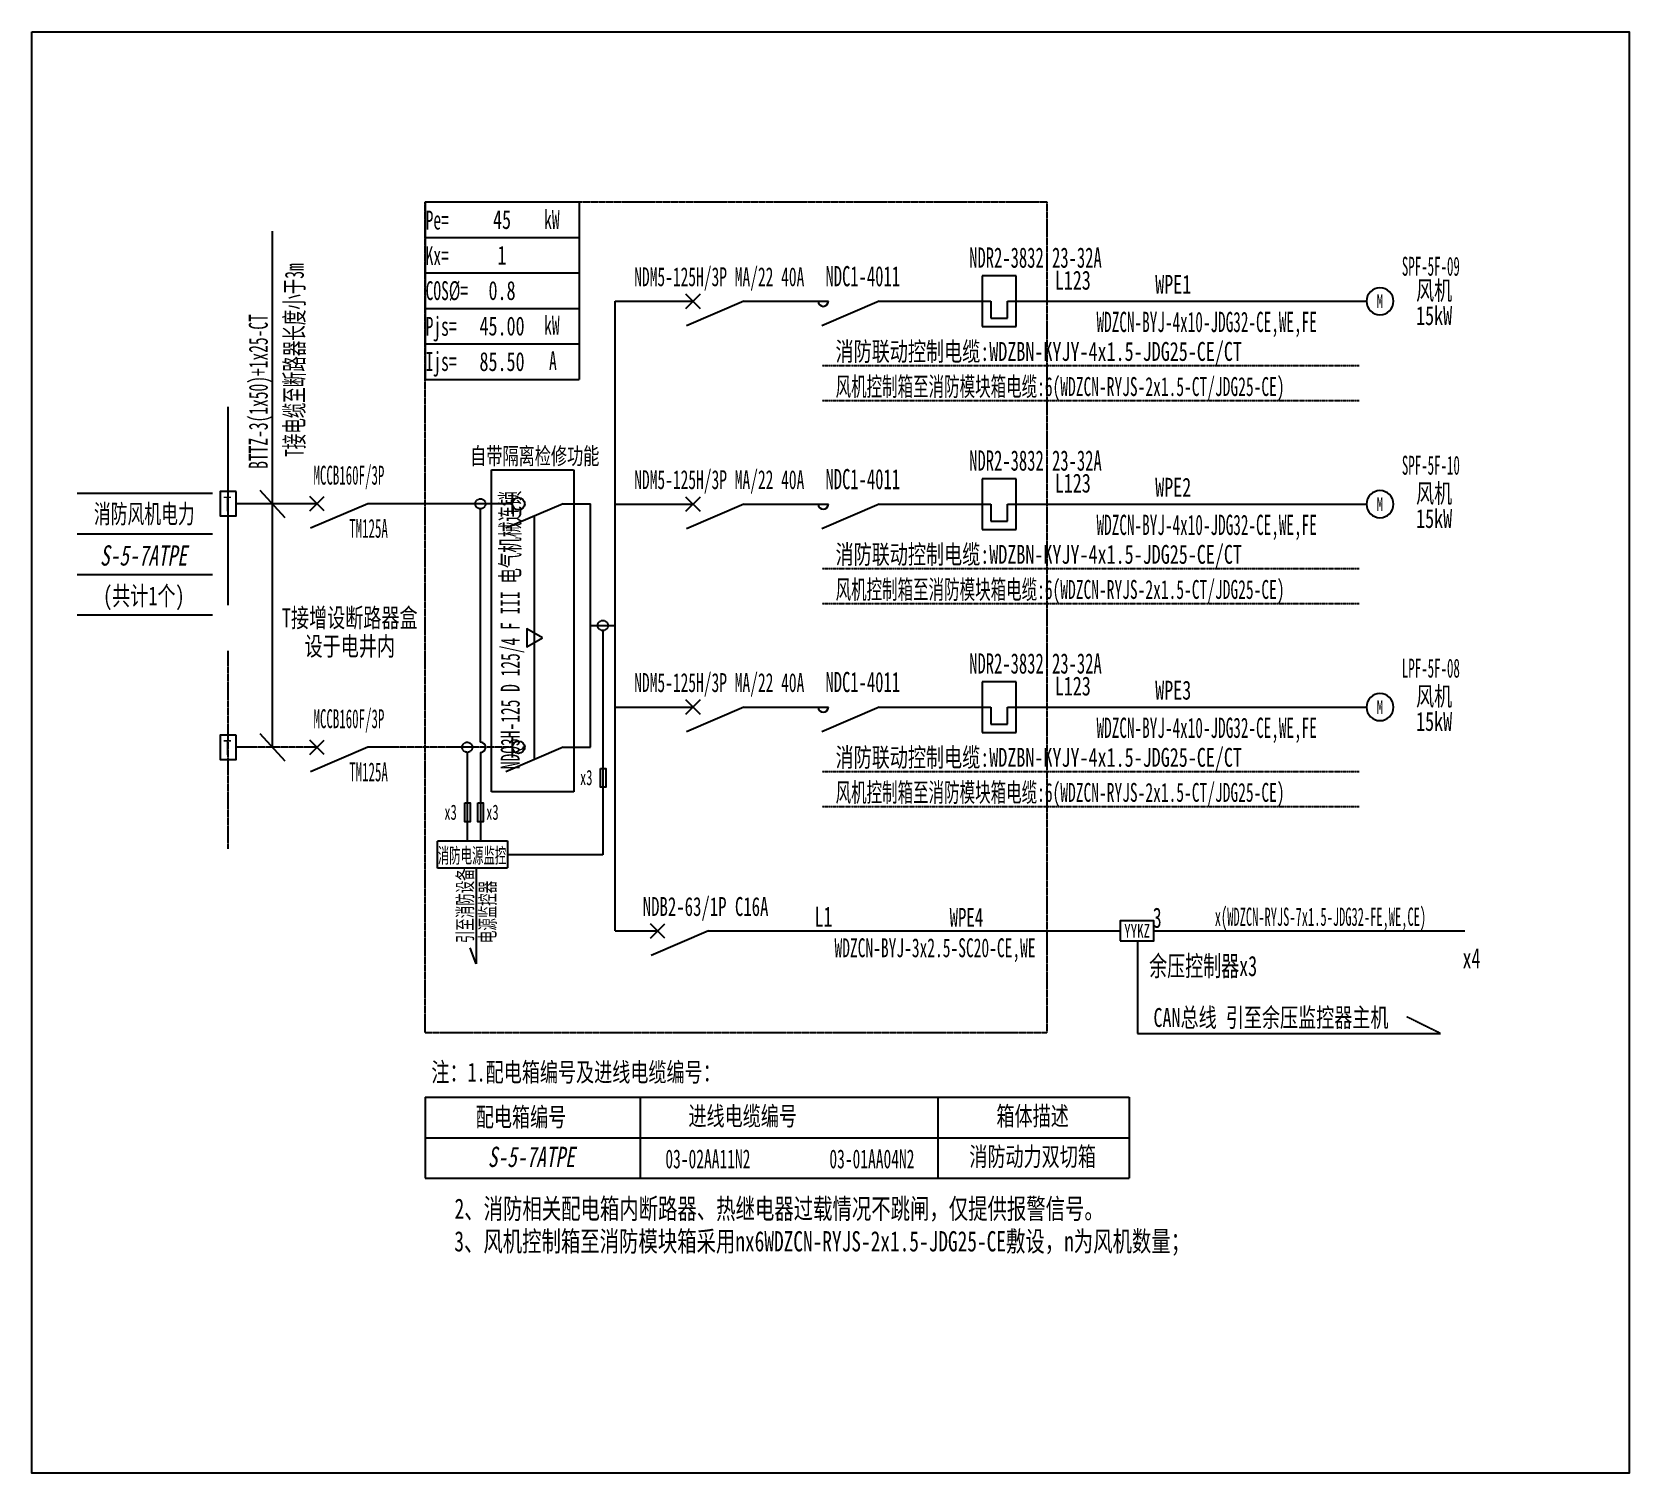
# Model space of a CAD drawing. Extents: x 334333 to 336834, y 303315 to 305572.
import ezdxf
from ezdxf.enums import TextEntityAlignment as Align

# ---------------------------------------------------------------- set-up
doc = ezdxf.new("R2010")
doc.units = 0
doc.header["$MEASUREMENT"] = 0
for name, pattern in [('_点划线L', [1.9, 1.5, -0.17, 0.06, -0.17]), ('DASH', [0.35, 0.25, -0.1]), ('DASHDOT', [1, 0.5, -0.25, 0, -0.25]), ('DASHED', [0.75, 0.5, -0.25])]:
    doc.linetypes.add(name, pattern=pattern)
for name, color, linetype in [('D_E_Eqpm(强电设备)', 100, 'Continuous'), ('D_E_Eqpm（强电设备）', 100, 'Continuous'), ('D_E_Text(强电文字)', 51, 'Continuous'), ('D_E_Text（强电文字）', 51, 'Continuous'), ('D_E_Wire(强电线缆)', 10, 'Continuous'), ('D_E_WireEm（强电应急照明线缆）', 10, 'DASHED'), ('D_E_Wire（强电线缆）', 10, 'Continuous'), ('D_Em_Eqpm（消防设备）', 100, 'Continuous'), ('D_T_TableDim（表格尺寸）', 255, 'Continuous'), ('DQ_Eqpm', 100, 'Continuous'), ('E_E_Text（强电文字）', 51, 'Continuous'), ('系统图', 220, 'Continuous')]:
    doc.layers.add(name, color=color, linetype=linetype)
doc.styles.add('$1$电气', font='', dxfattribs={"width": 0.7})
doc.styles.add('$1$电气箱', font='simhei.ttf', dxfattribs={"width": 0.8, "oblique": 10})
doc.styles.add('电气', font='', dxfattribs={"width": 0.7})
doc.styles.add('电气箱', font='simhei.ttf', dxfattribs={"width": 0.8, "oblique": 10})
doc.styles.get('$1$电气').set_extended_font_data('SimSun')
doc.styles.get('电气').set_extended_font_data('SimSun')

# ---------------------------------------------------------------- blocks, each defined once
blk = doc.blocks.new('A$C70CE04DF')
at = {"layer": 'D_E_Wire（强电线缆）', "linetype": 'DASHDOT', "ltscale": 0.5}
blk.add_line((0, 0), (7936, 0), dxfattribs=at)
at = {"layer": 'D_E_Text（强电文字）', "style": '电气', "width": 0.6}
blk.add_text('风机控制箱至消防模块箱电缆:6(WDZCN-RYJS-2x1.5-CT/JDG25-CE)', height=280, dxfattribs=at).set_placement((198, 68))
blk = doc.blocks.new('A$C670F4C17')
at = {"layer": 'D_E_Wire（强电线缆）', "linetype": 'DASHDOT', "ltscale": 0.5}
blk.add_line((0, 0), (7936, 0), dxfattribs=at)
at = {"layer": 'D_E_Text（强电文字）', "style": '电气', "width": 0.7}
blk.add_text('消防联动控制电缆:WDZBN-KYJY-4x1.5-JDG25-CE/CT', height=280, dxfattribs=at).set_placement((198, 68))
blk = doc.blocks.new('T接箱')
at = {"layer": 'DQ_Eqpm'}
blk.add_lwpolyline([(313, 172), (73, 172), (73, -188), (313, -188)], close=True, dxfattribs=at)
at = {"layer": 'DQ_Eqpm', "color": 51, "style": '电气', "width": 0.8}
blk.add_text('T', height=220, dxfattribs=at).set_placement((120, -121))
blk = doc.blocks.new('1')
at = {"layer": 'D_E_Eqpm(强电设备)'}
for p, q in [((-314387, 61832), (-314387, 61082)), ((-313887, 61832), (-314387, 61832)), ((-313887, 61082), (-313887, 61832)), ((-314262, 61457), (-314262, 61207)), ((-314012, 61207), (-314012, 61457)), ((-314262, 61207), (-314012, 61207)), ((-314387, 61082), (-313887, 61082))]:
    blk.add_line(p, q, dxfattribs=at)
blk = doc.blocks.new('电机')
at = {"layer": 'D_E_Eqpm（强电设备）'}
for start, end in [(90, 180), (180, 270), (0, 90), (270, 0)]:
    blk.add_arc((0, 0), 200, start, end, dxfattribs=at)
at = {"layer": 'D_E_Eqpm（强电设备）', "color": 51, "style": '电气', "width": 0.7}
blk.add_text('M', height=200, dxfattribs=at).set_placement((0, 0), align=Align.MIDDLE)

msp = doc.modelspace()

# ---------------------------------------------------------------- linework, layer by layer
at = {"linetype": 'DASHED'}
for p, q in [((334948.5, 304004.5, 0), (334948.5, 305305.8, 0)), ((334948.5, 305305.8, 0), (335922.1, 305305.8, 0)), ((335922.1, 305305.8, 0), (335922.1, 304004.5, 0)), ((335922.1, 304004.5, 0), (334948.5, 304004.5, 0))]:
    msp.add_line(p, q, dxfattribs=at)
at = {"layer": 'D_E_Eqpm(强电设备)', "color": 100}
for p, q in [((335356.8, 305139, 0), (335379.3, 305161.4, 0)), ((335379.3, 305139, 0), (335356.8, 305161.4, 0)), ((335379.3, 305161.4, 0), (335356.8, 305139, 0)), ((335356.8, 305161.4, 0), (335379.3, 305139, 0)), ((335447.5, 305150.2, 0), (335357.8, 305111.7, 0)), ((335659.4, 305150.2, 0), (335569.7, 305111.7, 0)), ((335356.8, 304821.2, 0), (335379.3, 304843.6, 0)), ((335379.3, 304821.2, 0), (335356.8, 304843.6, 0)), ((335379.3, 304843.6, 0), (335356.8, 304821.2, 0)), ((335356.8, 304843.6, 0), (335379.3, 304821.2, 0)), ((335447.5, 304832.4, 0), (335357.8, 304793.9, 0)), ((335659.4, 304832.4, 0), (335569.7, 304793.9, 0)), ((335356.8, 304503.4, 0), (335379.3, 304525.8, 0)), ((335379.3, 304503.4, 0), (335356.8, 304525.8, 0)), ((335379.3, 304525.8, 0), (335356.8, 304503.4, 0)), ((335356.8, 304525.8, 0), (335379.3, 304503.4, 0)), ((335447.5, 304514.6, 0), (335357.8, 304476.1, 0)), ((335659.4, 304514.6, 0), (335569.7, 304476.1, 0))]:
    msp.add_line(p, q, dxfattribs=at)
for centre in [(335572, 305150.2, 0), (335572, 304832.4, 0), (335572, 304514.6, 0)]:
    msp.add_arc(centre, 7.95, 180, 0, dxfattribs=at)
at = {"layer": 'D_E_Eqpm（强电设备）'}
for p, q in [((334790.7, 304821.8, 0), (334768.2, 304844.3, 0)), ((334768.2, 304821.8, 0), (334790.7, 304844.3, 0)), ((335085.2, 304817.2, 0), (335085.2, 304848.9, 0)), ((334858.9, 304833, 0), (334769.2, 304794.6, 0)), ((335164.7, 304833, 0), (335075, 304794.6, 0)), ((334790.7, 304440.5, 0), (334768.2, 304462.9, 0)), ((334768.2, 304440.5, 0), (334790.7, 304462.9, 0)), ((335085.2, 304435.8, 0), (335085.2, 304467.6, 0)), ((334858.9, 304451.7, 0), (334769.2, 304413.2, 0)), ((335164.7, 304451.7, 0), (335075, 304413.2, 0)), ((335301.5, 304152.9, 0), (335323.9, 304175.4, 0)), ((335323.9, 304152.9, 0), (335301.5, 304175.4, 0)), ((335301.5, 304152.9, 0), (335323.9, 304175.4, 0)), ((335323.9, 304152.9, 0), (335301.5, 304175.4, 0)), ((335392.1, 304164.1, 0), (335302.5, 304125.7, 0)), ((335392.1, 304164.1, 0), (335302.5, 304125.7, 0))]:
    msp.add_line(p, q, dxfattribs=at)
at = {"layer": 'D_E_Eqpm（强电设备）', "linetype": 'DASH'}
msp.add_line((335119.8, 304432.5, 0), (335119.8, 304813.8, 0), dxfattribs=at)
at = {"layer": 'D_E_Eqpm（强电设备）', "elevation": 0}
msp.add_lwpolyline([(335132.1, 304623.1), (335107.6, 304637.3), (335107.6, 304609)], close=True, dxfattribs=at)
at = {"layer": 'D_E_Eqpm（强电设备）'}
for centre in [(335094.9, 304833, 0), (335094.9, 304451.7, 0)]:
    msp.add_circle(centre, 9.66, dxfattribs=at)
at = {"layer": 'D_E_Text（强电文字）'}
for p, q in [((334948.5, 305305.8, 0), (334948.5, 305027.7, 0)), ((334948.5, 305305.8, 0), (335189.5, 305305.8, 0)), ((335189.5, 305305.8, 0), (335189.5, 305027.7, 0)), ((334709.4, 304451.7, 0), (334709.4, 305260.1, 0)), ((334948.5, 305250.2, 0), (335189.5, 305250.2, 0)), ((334948.5, 305194.6, 0), (335189.5, 305194.6, 0)), ((334948.5, 305139, 0), (335189.5, 305139, 0)), ((334948.5, 305083.4, 0), (335189.5, 305083.4, 0)), ((334948.5, 305027.7, 0), (335189.5, 305027.7, 0)), ((334690, 304854.6, 0), (334728.7, 304811.5, 0)), ((334690, 304473.2, 0), (334728.7, 304430.2, 0))]:
    msp.add_line(p, q, dxfattribs=at)
at = {"layer": 'D_E_Wire(强电线缆)', "color": 10}
for p, q in [((335246.1, 305150.2, 0), (335368, 305150.2, 0)), ((335447.5, 305150.2, 0), (335579.9, 305150.2, 0)), ((335659.4, 305150.2, 0), (335834.2, 305150.2, 0)), ((335860.6, 305150.2, 0), (336422.4, 305150.2, 0)), ((335246.1, 304832.4, 0), (335368, 304832.4, 0)), ((335447.5, 304832.4, 0), (335579.9, 304832.4, 0)), ((335659.4, 304832.4, 0), (335834.2, 304832.4, 0)), ((335860.6, 304832.4, 0), (336422.4, 304832.4, 0)), ((335246.1, 304514.6, 0), (335368, 304514.6, 0)), ((335447.5, 304514.6, 0), (335579.9, 304514.6, 0)), ((335659.4, 304514.6, 0), (335834.2, 304514.6, 0)), ((335860.6, 304514.6, 0), (336422.4, 304514.6, 0))]:
    msp.add_line(p, q, dxfattribs=at)
at = {"layer": 'D_E_WireEm（强电应急照明线缆）'}
for p, q in [((334640.3, 304292.7, 0), (334640.3, 304603.2, 0)), ((334779.4, 304451.7, 0), (334653, 304451.7, 0)), ((335085.2, 304451.7, 0), (334858.9, 304451.7, 0))]:
    msp.add_line(p, q, dxfattribs=at)
at = {"layer": 'D_E_Wire（强电线缆）'}
for p, q in [((335246.1, 304164.1, 0), (335246.1, 305150.2, 0)), ((334640.3, 304674.1, 0), (334640.3, 304984.6, 0)), ((334779.4, 304833, 0), (334653, 304833, 0)), ((335085.2, 304833, 0), (334858.9, 304833, 0)), ((335035.2, 304459.6, 0), (335035.2, 304825.1, 0)), ((335164.7, 304833, 0), (335207.6, 304833, 0)), ((335207.6, 304451.7, 0), (335207.6, 304833, 0)), ((335207.6, 304642.4, 0), (335246.1, 304642.4, 0)), ((335226.8, 304634.4, 0), (335226.8, 304283, 0)), ((335014.5, 304443.7, 0), (335014.5, 304305, 0)), ((335035.1, 304443.7, 0), (335035.1, 304305, 0)), ((335164.7, 304451.7, 0), (335207.6, 304451.7, 0)), ((335028.7, 304262.6, 0), (335028.7, 304112.3, 0)), ((335246.1, 304164.1, 0), (335312.7, 304164.1, 0)), ((335392.1, 304164.1, 0), (336036.7, 304164.1, 0)), ((336089.7, 304164.1, 0), (336576.4, 304164.1, 0)), ((335028.7, 304112.3, 0), (335019.3, 304137.6, 0))]:
    msp.add_line(p, q, dxfattribs=at)
at = {"layer": 'D_E_Wire（强电线缆）', "linetype": '_点划线L'}
msp.add_line((335226.8, 304283, 0), (335077.8, 304283, 0), dxfattribs=at)
at = {"layer": 'D_E_Wire（强电线缆）', "linetype": 'DASH'}
for p, q in [((336064, 304148.3, 0), (336064, 304003.4, 0)), ((336538.3, 304003.4, 0), (336485.1, 304029.6, 0)), ((336064, 304003.4, 0), (336538.3, 304003.4, 0))]:
    msp.add_line(p, q, dxfattribs=at)
at = {"layer": 'D_E_Wire（强电线缆）', "linetype": 'DASH', "elevation": 0}
msp.add_lwpolyline([(335052.4, 304886), (335181.6, 304886), (335181.6, 304381.8), (335052.4, 304381.8)], close=True, dxfattribs=at)
at = {"layer": 'D_E_Wire（强电线缆）', "elevation": 0}
for points in [[(335222.9, 304418.7), (335231.3, 304418.7), (335231.3, 304389.4), (335222.9, 304389.4)], [(335010.6, 304364.5), (335018.9, 304364.5), (335018.9, 304335.1), (335010.6, 304335.1)], [(335031.2, 304364.5), (335039.6, 304364.5), (335039.6, 304335.1), (335031.2, 304335.1)]]:
    msp.add_lwpolyline(points, close=True, dxfattribs=at)
at = {"layer": 'D_E_Wire（强电线缆）', "linetype": '_点划线L', "elevation": 0}
msp.add_lwpolyline([(334968, 304305), (335077.8, 304305), (335077.8, 304262.6), (334968, 304262.6)], close=True, dxfattribs=at)
at = {"layer": 'D_E_Wire（强电线缆）', "linetype": '_点划线L'}
for centre in [(335035.2, 304833, 0), (335226.8, 304642.4, 0), (335014.5, 304451.7, 0)]:
    msp.add_circle(centre, 7.95, dxfattribs=at)
at = {"layer": 'D_E_Wire（强电线缆）'}
msp.add_arc((335035.2, 304451.7, 0), 7.95, 269.5766, 90, dxfattribs=at)
at = {"layer": 'D_Em_Eqpm（消防设备）', "elevation": 0}
msp.add_lwpolyline([(336036.7, 304148.3), (336089.7, 304148.3), (336089.7, 304180), (336036.7, 304180)], close=True, dxfattribs=at)
at = {"layer": 'D_T_TableDim（表格尺寸）', "color": 255}
for p, q in [((334403.8, 304849.6, 0), (334615.7, 304849.6, 0)), ((334403.8, 304786, 0), (334615.7, 304786, 0)), ((334403.8, 304722.5, 0), (334615.7, 304722.5, 0)), ((334403.8, 304722.5, 0), (334615.7, 304722.5, 0)), ((334403.8, 304722.5, 0), (334615.7, 304722.5, 0)), ((334403.8, 304722.5, 0), (334615.7, 304722.5, 0)), ((334403.8, 304722.5, 0), (334615.7, 304722.5, 0)), ((334403.8, 304658.9, 0), (334615.7, 304658.9, 0))]:
    msp.add_line(p, q, dxfattribs=at)
at = {"layer": 'D_T_TableDim（表格尺寸）', "ltscale": 3.5}
for p, q in [((334948.5, 303903.7, 0), (336050.8, 303903.7, 0)), ((334948.5, 303903.7, 0), (334948.5, 303776.6, 0)), ((335285.1, 303903.7, 0), (335285.1, 303776.6, 0)), ((335751.2, 303903.7, 0), (335751.2, 303776.6, 0)), ((336050.8, 303903.7, 0), (336050.8, 303776.6, 0)), ((334948.5, 303840.1, 0), (336050.8, 303840.1, 0)), ((334948.5, 303840.1, 0), (336050.8, 303840.1, 0)), ((335285.1, 303840.1, 0), (335285.1, 303776.6, 0)), ((335751.2, 303840.1, 0), (335751.2, 303776.6, 0)), ((334948.5, 303776.6, 0), (336050.8, 303776.6, 0))]:
    msp.add_line(p, q, dxfattribs=at)
at = {"layer": '系统图', "ltscale": 9973.992009}
msp.add_lwpolyline([(334333, 305572), (336833.5, 305572), (336833.5, 303315), (334333, 303315)], close=True, dxfattribs=at)

# ---------------------------------------------------------------- block references
at = {"layer": 'D_E_Eqpm(强电设备)', "color": 100, "xscale": 0.1059334444116025, "yscale": 0.1059334444116025, "zscale": 0.1059334444116025}
for p in [(369125, 298639.8, 0), (369125, 298322, 0), (369125, 298004.2, 0)]:
    msp.add_blockref('1', p, dxfattribs=at)
at = {"layer": 'D_E_Eqpm（强电设备）', "xscale": 0.1059334444116025, "yscale": 0.1059334444116025, "zscale": 0.1059334444116025}
for name, p in [('电机', (336443.5, 305150.2, 0)), ('T接箱', (334619.8, 304833.9, 0)), ('电机', (336443.5, 304832.4, 0)), ('电机', (336443.5, 304514.6, 0)), ('T接箱', (334619.8, 304452.6, 0))]:
    msp.add_blockref(name, p, dxfattribs=at)
at = {"layer": 'D_E_Wire（强电线缆）', "xscale": 0.1059334444116025, "yscale": 0.1059334444116025, "zscale": 0.1059334444116025}
for name, p in [('A$C670F4C17', (335570.2, 305049.6, 0)), ('A$C70CE04DF', (335570.2, 304994.6, 0)), ('A$C670F4C17', (335570.2, 304731.8, 0)), ('A$C70CE04DF', (335570.2, 304676.8, 0)), ('A$C670F4C17', (335570.2, 304413.9, 0)), ('A$C70CE04DF', (335570.2, 304359, 0))]:
    msp.add_blockref(name, p, dxfattribs=at)

# ---------------------------------------------------------------- texts
at = {"layer": 'D_E_Text(强电文字)', "color": 51, "style": '电气', "width": 0.6}
for s, p in [('NDR2-3832 23-32A', (335800.4, 305202.7, 0)), ('NDC1-4011', (335575.4, 305173.6, 0)), ('NDR2-3832 23-32A', (335800.4, 304884.9, 0)), ('NDC1-4011', (335575.4, 304855.8, 0)), ('NDR2-3832 23-32A', (335800.4, 304567.1, 0)), ('NDC1-4011', (335575.4, 304538, 0))]:
    msp.add_text(s, height=31.78, dxfattribs=at).set_placement(p)
at = {"layer": 'D_E_Text(强电文字)', "color": 51, "style": '电气', "width": 0.55}
for p in [(336172.2, 305114, 0), (336172.2, 304796.2, 0), (336172.2, 304478.4, 0)]:
    msp.add_text('WDZCN-BYJ-4x10-JDG32-CE,WE,FE', height=31.78, dxfattribs=at).set_placement(p, align=Align.MIDDLE)
at = {"layer": 'D_E_Text（强电文字）', "linetype": 'Continuous', "style": '电气', "width": 0.6}
for s, height, p in [('Pe=', 29.66, (334949.4, 305262.5, 0)), ('kW', 29.66, (335134.9, 305263.6, 0)), ('Kx=', 29.66, (334949.4, 305206.8, 0)), ('COS%%C=', 29.66, (334949.4, 305152, 0)), ('Pjs=', 29.66, (334949.4, 305096.1, 0)), ('kW', 29.66, (335134.9, 305097.9, 0)), ('Ijs=', 29.66, (334949.4, 305041.1, 0)), ('A', 29.7, (335142.6, 305042.3, 0))]:
    msp.add_text(s, height=height, dxfattribs=at).set_placement(p)
at = {"layer": 'D_E_Text（强电文字）', "color": 51, "style": '电气', "width": 0.5}
for s, height, p in [('SPF-5F-09', 29.66, (336523.2, 305190.2, 0)), ('x(WDZCN-RYJS-7x1.5-JDG32-FE,WE,CE)', 28.602, (336350.3, 304172, 0))]:
    msp.add_text(s, height=height, dxfattribs=at).set_placement(p, align=Align.CENTER)
at = {"layer": 'D_E_Text（强电文字）', "style": '电气', "width": 0.6}
for s, height, p in [('T接电缆至断路器长度小于3m', 29.661, (334758.6, 304906.4, 0)), ('BTTZ-3(1x50)+1x25-CT', 29.661, (334702.2, 304887.8, 0)), ('引至消防设备', 23.84, (335023, 304145, 0)), ('电源监控器', 23.84, (335058.3, 304145, 0))]:
    msp.add_text(s, height=height, rotation=90, dxfattribs=at).set_placement(p)
at = {"layer": 'D_E_Text（强电文字）'}
for s, height, style, width, p in [('NDM5-125H/3P MA/22 40A', 29.661, '电气', 0.6, (335409.1, 305186.2, 0)), ('风机', 29.66, '电气', 0.7, (336528.3, 305167.7, 0)), ('15kW', 29.66, '电气', 0.7, (336528.3, 305128.2, 0)), ('MCCB160F/3P', 29.661, '$1$电气', 0.5, (334829.3, 304875.4, 0)), ('NDM5-125H/3P MA/22 40A', 29.661, '电气', 0.6, (335409.1, 304868.4, 0)), ('风机', 29.66, '电气', 0.7, (336528.3, 304849.9, 0)), ('消防风机电力', 29.66, '$1$电气', 0.65, (334508.9, 304817.7, 0)), ('15kW', 29.66, '电气', 0.7, (336528.3, 304810.4, 0)), ('TM125A', 29.66, '$1$电气', 0.5, (334860, 304794.3, 0)), ('T接增设断路器盒', 29.66, '电气', 0.7, (334830.6, 304655.1, 0)), ('设于电井内', 29.66, '电气', 0.7, (334830.6, 304610.3, 0)), ('NDM5-125H/3P MA/22 40A', 29.661, '电气', 0.6, (335409.1, 304550.6, 0)), ('风机', 29.66, '电气', 0.7, (336528.3, 304532.1, 0)), ('MCCB160F/3P', 29.661, '$1$电气', 0.5, (334829.3, 304494, 0)), ('15kW', 29.66, '电气', 0.7, (336528.3, 304492.6, 0)), ('TM125A', 29.66, '$1$电气', 0.5, (334860, 304412.9, 0)), ('NDB2-63/1P C16A', 29.661, '电气', 0.65, (335387.7, 304199.9, 0)), ('WDZCN-BYJ-3x2.5-SC20-CE,WE', 29.661, '电气', 0.6, (335746.9, 304134.1, 0)), ('CAN总线 引至余压监控器主机', 29.661, '电气', 0.7, (336272.9, 304029.2, 0)), ('配电箱编号', 29.66, '电气', 0.7, (335098.7, 303873.3, 0)), ('进线电缆编号', 29.66, '电气', 0.7, (335445.8, 303874.8, 0)), ('箱体描述', 29.66, '电气', 0.7, (335899.7, 303874.8, 0)), ('03-02AA11N2', 29.661, '电气', 0.6, (335391.3, 303806.8, 0)), ('03-01AA04N2', 29.661, '电气', 0.6, (335648.1, 303806.8, 0)), ('消防动力双切箱', 29.66, '电气', 0.7, (335899.7, 303811.3, 0))]:
    msp.add_text(s, height=height, dxfattribs=dict(at, style=style, width=width)).set_placement(p, align=Align.MIDDLE)
at = {"layer": 'D_E_Text（强电文字）', "style": '电气'}
for s, height, width, p in [('L123', 29.66, 0.7, (335934.3, 305168.4, 0)), ('自带隔离检修功能', 26.48, 0.7, (335019.1, 304894.7, 0)), ('L123', 29.66, 0.7, (335934.3, 304850.6, 0)), ('WPE2', 29.66, 0.7, (336091.6, 304844.1, 0)), ('L123', 29.66, 0.7, (335934.3, 304532.8, 0)), ('WPE3', 29.66, 0.7, (336091.6, 304526.3, 0)), ('x3', 23.84, 0.6, (335191.1, 304392.4, 0)), ('x3', 23.84, 0.6, (334978.7, 304338.1, 0)), ('x3', 23.84, 0.6, (335044.2, 304338.1, 0)), ('消防电源监控', 23.84, 0.55, (334968.4, 304270.3, 0)), ('注：1.配电箱编号及进线电缆编号：', 29.661, 0.7, (334958.4, 303928.1, 0)), ('2、消防相关配电箱内断路器、热继电器过载情况不跳闸，仅提供报警信号。', 31.78, 0.7, (334994.7, 303713.2, 0)), ('3、风机控制箱至消防模块箱采用nx6WDZCN-RYJS-2x1.5-JDG25-CE敷设，n为风机数量；', 31.78, 0.7, (334994.3, 303662.1, 0))]:
    msp.add_text(s, height=height, dxfattribs=dict(at, width=width)).set_placement(p)
at = {"layer": 'D_E_Text（强电文字）', "color": 51, "style": '电气', "width": 0.7}
msp.add_text('WPE1', height=29.66, dxfattribs=at).set_placement((336091.6, 305161.9, 0))
at = {"layer": 'D_E_Text（强电文字）'}
for s, style, width, p in [('SPF-5F-10', '电气', 0.5, (336523.2, 304878.6, 0)), ('(共计1个)', '$1$电气', 0.7, (334508.2, 304674.1, 0)), ('LPF-5F-08', '电气', 0.5, (336523.2, 304560.8, 0))]:
    msp.add_text(s, height=29.66, dxfattribs=dict(at, style=style, width=width)).set_placement(p, align=Align.CENTER)
at = {"layer": 'D_E_Text（强电文字）', "style": '电气', "width": 0.6}
msp.add_text('NDQ3H-125 D 125/4 F III 电气机械连锁', height=29.661, rotation=90, dxfattribs=at).set_placement((335083.2, 304635.5, 0), align=Align.MIDDLE)
at = {"layer": 'D_E_Text（强电文字）', "oblique": 10, "width": 0.7}
for style, p in [('$1$电气箱', (334507.7, 304752.1, 0)), ('电气箱', (335114.9, 303810.2, 0))]:
    msp.add_text('S-5-7ATPE', height=31.78, dxfattribs=dict(at, style=style)).set_placement(p, align=Align.MIDDLE)
at = {"layer": 'D_E_Text（强电文字）', "width": 240.976, "attachment_point": 5, "style": '电气'}
for s, insert, char_height in [('45', (335069, 305278, 0), 29.66), ('1', (335069, 305222.4, 0), 29.7), ('0.8', (335069, 305166.8, 0), 29.66), ('{\\C200;45.00}', (335069, 305111.2, 0), 29.661), ('{\\C200;85.50}', (335069, 305055.5, 0), 29.661)]:
    msp.add_mtext(s, dxfattribs=dict(at, insert=insert, char_height=char_height))
at = {"layer": 'D_Em_Eqpm（消防设备）', "color": 51, "style": '电气', "width": 0.7}
msp.add_text('YYKZ', height=21.19, dxfattribs=at).set_placement((336063.3, 304153.7, 0), align=Align.CENTER)
at = {"layer": 'E_E_Text（强电文字）', "linetype": 'Continuous', "style": '电气', "width": 0.65}
for s, height, p in [('L1', 31.78, (335558.2, 304170.5, 0)), ('3', 31.8, (336087.7, 304168.9, 0)), ('x4', 31.78, (336572.8, 304105.4, 0)), ('余压控制器x3', 31.78, (336082.2, 304093.3, 0))]:
    msp.add_text(s, height=height, dxfattribs=at).set_placement(p)
msp.add_text('WPE4', height=29.66, dxfattribs=at).set_placement((335796, 304170.5, 0), align=Align.CENTER)

doc.saveas('drawing.dxf')
